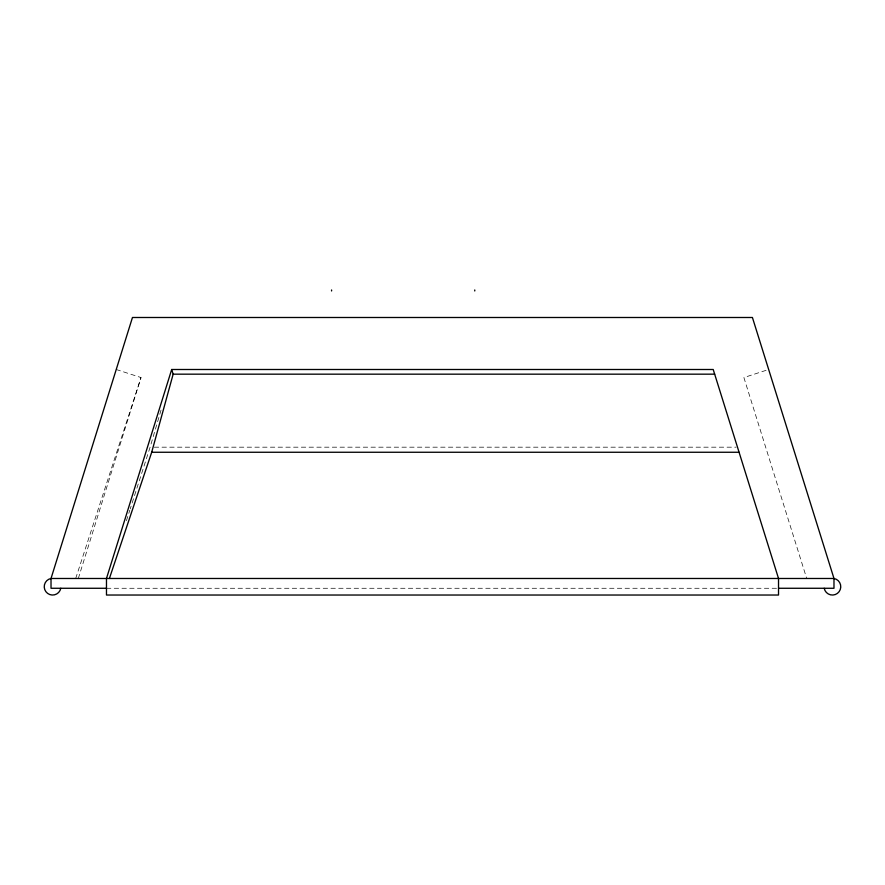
<?xml version="1.0" encoding="UTF-8"?>
<svg xmlns="http://www.w3.org/2000/svg" width="885" height="885" viewBox="0 0 885 885"><rect width="100%" height="100%" fill="white"/><g stroke="black" fill="none" stroke-linecap="round" stroke-linejoin="round"><path stroke-width="0.66" stroke-dasharray="4.42 3.32" d="M161.048 410.065L150.118 447.179L130.239 508.886M78.3 578.48L141.003 377.552L116.234 369.499M126.422 520.712L129.807 510.202M75.69 578.48L141.003 377.552M766.067 370.339L743.898 377.563L806.7 578.48M154.267 447.179L736.11 447.179M106.477 588.271L778.523 588.271"/><path stroke-width="1.33" d="M109.397 578.48L151.7 452.257L173.15 374.167L171.69 369.499L713.21 369.499L778.523 578.48L778.523 595.03L106.477 595.03L106.477 578.48L171.69 369.499M173.15 374.167L714.671 374.167M151.7 452.257L739.075 452.257M106.477 588.271L51.02 588.271L51.02 578.48L132.462 317.494L752.416 317.494L833.98 578.48L833.98 588.271L778.523 588.271M474.758 289.97L474.758 290.966M331.587 289.97L331.587 290.966M60.8 588.271A8.363 8.363 0 0 1 52.06 595.03A8.363 8.363 0 0 1 44.25 587.22A8.363 8.363 0 0 1 51.02 578.48L833.98 578.48A8.363 8.363 0 0 1 840.75 587.22A8.363 8.363 0 0 1 832.94 595.03A8.363 8.363 0 0 1 824.2 588.271"/></g></svg>
